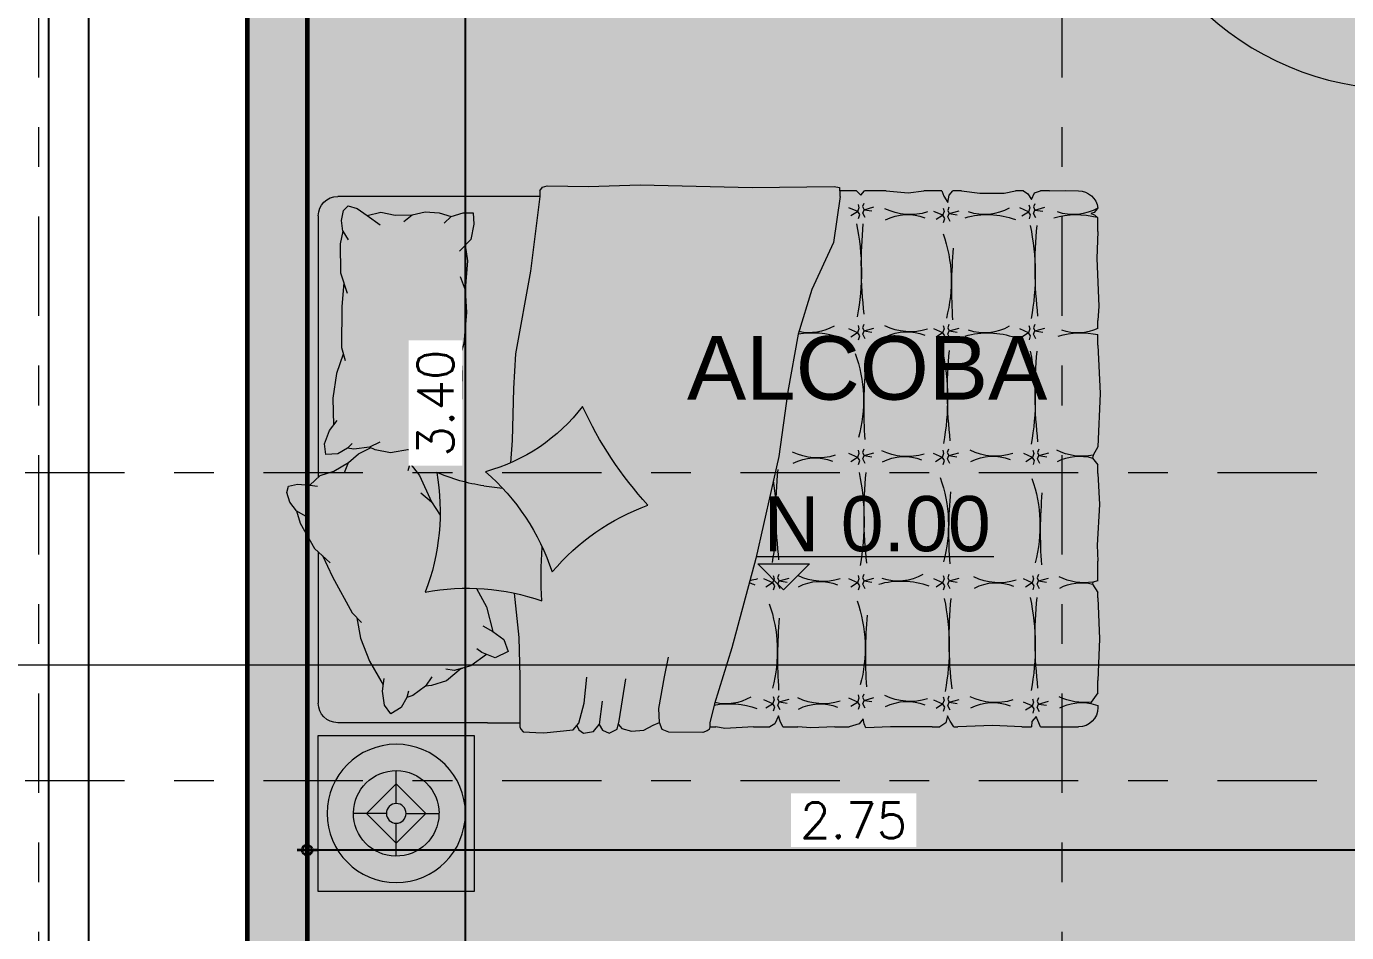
# Model space of a CAD drawing. Header units: metres. Extents: x -50 to 76, y -61 to 14.
# Drawn here: x -20.091 to -16.769, y -3.982 to -1.702 of the extents above; entities that cross this region are included whole.
import ezdxf

# ---------------------------------------------------------------- set-up
doc = ezdxf.new("R2010")
doc.units = ezdxf.units.M
doc.header["$MEASUREMENT"] = 0
for name, pattern in [('CENTER', [2, 1.25, -0.25, 0.25, -0.25]), ('CENTERX2', [4, 2.5, -0.5, 0.5, -0.5]), ('DASHDOT2', [0.5, 0.25, -0.125, 0, -0.125])]:
    doc.linetypes.add(name, pattern=pattern)
for name, color, linetype, lineweight in [('1 AREAS', 65, 'Continuous', 50), ('1 AREAS HACH', 250, 'Continuous', 9), ('1 CORTES', 113, 'Continuous', 18), ('1 MATERAS', 45, 'Continuous', 25), ('1 MUROS', 255, 'Continuous', 60), ('1 NIVELES', 145, 'Continuous', 18), ('1 PUERTAS', 251, 'Continuous', 18), ('1 TEXTOS', 4, 'Continuous', 20), ('COTAS', 251, 'Continuous', 35), ('EJES', 251, 'CENTERX2', 0), ('MUEBLES', 2, 'Continuous', 15), ('Nuevo_Puertas ARCHICAD_Pluma_Nº__27', 7, 'Continuous', 35), ('TEXTOS', 4, 'Continuous', 25)]:
    doc.layers.add(name, color=color, linetype=linetype, lineweight=lineweight)
doc.layers.add('Nuevo_Puertas ARCHICAD_Pluma_Nº__23', color=7, linetype='Continuous', lineweight=20, true_color=0xff6600)
doc.layers.add('Nuevo_Puertas ARCHICAD_Pluma_Nº__3', color=7, linetype='Continuous', lineweight=18, true_color=0xff6600)
doc.styles.add('cotas', font='romans.shx')
doc.styles.add('Estilo_Generado_1', font='arial.ttf')
doc.styles.add('LEROY', font='arial.ttf')
doc.dimstyles.new('COT-50', dxfattribs={"dimscale": 0.5, "dimtxt": 0.18, "dimasz": 0.05, "dimexe": 0.08, "dimexo": 0.1, "dimgap": 0.06, "dimtad": 1, "dimzin": 4, "dimdsep": 46, "dimtxsty": 'cotas', "dimblk1": 'COTA', "dimblk2": 'COTA', "dimsah": 1, "dimcen": 0.09, "dimse1": 1, "dimse2": 1, "dimclrd": 256, "dimclre": 253, "dimclrt": 14, "dimadec": 0, "dimazin": 0, "dimtfac": 1, "dimtix": 1, "dimtmove": 0, "dimatfit": 3, "dimldrblk": 'COTA', "dimfxl": 1, "dimtfill": 1, "dimtfillclr": 256, "dimtolj": 1, "dimtzin": 12, "dimarcsym": 0})

# ---------------------------------------------------------------- blocks, each defined once
blk = doc.blocks.new('Puerta 23_2')
at = {"layer": 'Nuevo_Puertas ARCHICAD_Pluma_Nº__23', "color": 30, "linetype": 'Continuous', "lineweight": 20, "true_color": 0xff6600}
for p, q in [((-0.36, 0), (-0.4, 0)), ((-0.4, 0), (-0.4, -0.115)), ((-0.36, -0.115), (-0.36, 0)), ((0.4, 0), (0.36, 0)), ((0.36, 0), (0.36, -0.115)), ((0.4, -0.115), (0.4, 0)), ((-0.4, -0.115), (-0.36, -0.115)), ((0.36, -0.115), (0.4, -0.115))]:
    blk.add_line(p, q, dxfattribs=at)
at = {"layer": 'Nuevo_Puertas ARCHICAD_Pluma_Nº__27', "color": 7, "linetype": 'Continuous', "lineweight": 35}
for p, q in [((-0.4, 0), (-0.4, -0.115)), ((-0.4, 0), (-0.4, -0.115)), ((0.4, 0), (0.4, -0.115)), ((0.4, 0), (0.4, -0.115)), ((-0.4, -0.115), (-0.4, -0.15)), ((0.4, -0.115), (0.4, -0.15))]:
    blk.add_line(p, q, dxfattribs=at)
at = {"layer": 'Nuevo_Puertas ARCHICAD_Pluma_Nº__3', "color": 30, "linetype": 'Continuous', "lineweight": 18, "true_color": 0xff6600}
blk.add_line((0.36, 0), (0.36, 0.72), dxfattribs=at)
blk.add_arc((0.36, 0), 0.72, 90, 180, dxfattribs=at)
blk = doc.blocks.new('A$C242702AF')
at = {"layer": 'MUEBLES'}
for p, q in [((0.8358, 2.0617), (0.8491, 2.0391)), ((0.8358, 2.0617), (0.8677, 2.0523)), ((0.8677, 2.0523), (0.9324, 2.0148)), ((0.0794, 2.0055), (0.7503, 2.0055)), ((0.7455, 2.0004), (0.7345, 1.9654)), ((0.7704, 2.0268), (0.7455, 2.0004)), ((0.9324, 2.0148), (0.9695, 1.9746)), ((0.9409, 2.0055), (1.3294, 2.0055)), ((1.4121, 2.0055), (1.4121, 1.6055)), ((1.8121, 2.0055), (1.4121, 2.0055)), ((1.8121, 1.6055), (1.8121, 2.0055)), ((0.7345, 1.9654), (0.7122, 1.9277)), ((0.0294, 1.4373), (0.0294, 1.9555)), ((1.3794, 1.5714), (1.3794, 1.9555)), ((0.6791, 1.7698), (0.6791, 1.7745)), ((0.6791, 1.6974), (0.6791, 1.7012)), ((1.24, 1.6366), (1.2423, 1.6407)), ((1.4121, 1.6055), (1.8121, 1.6055)), ((0.772, 1.581), (0.778, 1.5327)), ((1.3794, 1.5714), (1.3794, 1.4881)), ((0.522, 1.5043), (0.6558, 1.5079)), ((0.6558, 1.5079), (0.7129, 1.5126)), ((1.3794, 1.4881), (1.3904, 1.4881)), ((0.0152, 1.4373), (0.0294, 1.4373)), ((1.3294, 1.3237), (1.2625, 1.3164)), ((1.3805, 1.3371), (1.3294, 1.3237)), ((1.3978, 1.352), (1.3805, 1.3371)), ((1.3245, 1.2775), (1.3842, 1.2848)), ((1.3842, 1.2848), (1.3988, 1.2763)), ((1.4061, 1.2593), (1.3964, 1.2386)), ((1.3988, 1.2763), (1.4061, 1.2593)), ((1.3745, 1.2337), (1.2673, 1.2167)), ((1.3964, 1.2386), (1.3745, 1.2337)), ((1.2621, 1.1178), (1.2111, 1.1068)), ((1.3434, 1.1315), (1.2621, 1.1178)), ((1.3792, 1.1302), (1.3434, 1.1315)), ((1.3971, 1.1233), (1.3792, 1.1302)), ((1.4039, 1.1066), (1.3971, 1.1233)), ((1.3794, 1.0014), (1.3904, 1.0014)), ((1.3904, 1.0014), (1.3904, 0.9859)), ((1.3904, 0.8895), (1.3904, 0.8471)), ((1.3904, 0.8135), (1.3904, 0.7755)), ((1.3904, 0.6805), (1.3904, 0.6437)), ((0.0152, 0.6248), (0.0152, 0.6686)), ((0.0294, 0.6671), (0.0152, 0.6671)), ((0.0152, 0.5488), (0.0152, 0.6043)), ((0.0152, 0.4056), (0.0152, 0.4524)), ((1.3904, 0.4304), (1.3904, 0.4107)), ((0.0152, 0.3559), (0.0152, 0.3779)), ((1.3904, 0.3749), (1.3904, 0.3647)), ((0.0152, 0.1967), (0.0152, 0.2171)), ((1.3904, 0.201), (1.3904, 0.1762)), ((0.0152, 0.1295), (0.0152, 0.1528)), ((1.3904, 0.1528), (1.3904, 0.0555)), ((0.1193, 0.0055), (0.0847, 0.0055)), ((0.3686, 0.0055), (0.3474, 0.0055)), ((0.4111, 0.0055), (0.384, 0.0055)), ((0.7402, 0.0055), (0.7182, 0.0055)), ((1.0155, 0.0055), (0.9654, 0.0055)), ((1.059, 0.0055), (1.0458, 0.0055)), ((1.3032, 0.0055), (1.271, 0.0055)), ((1.3353, 0.0055), (1.3404, 0.0055))]:
    blk.add_line(p, q, dxfattribs=at)
at = {"layer": 'MUEBLES', "color": 8, "linetype": 'Continuous'}
for p, q in [((1.6121, 1.8309), (1.6121, 1.9152)), ((1.5361, 1.8055), (1.6121, 1.8815)), ((1.6121, 1.8815), (1.6881, 1.8055)), ((1.5868, 1.8055), (1.5024, 1.8055)), ((1.6121, 1.7295), (1.5361, 1.8055)), ((1.6881, 1.8055), (1.6121, 1.7295)), ((1.7218, 1.8055), (1.6374, 1.8055)), ((1.6121, 1.7802), (1.6121, 1.6959))]:
    blk.add_line(p, q, dxfattribs=at)
at = {"layer": 'MUEBLES'}
for points in [[(0.8358, 2.0617), (0.8137, 2.0785), (0.7892, 2.0863), (0.7729, 2.0821), (0.7675, 2.0584), (0.7704, 2.0268), (0.7726, 2.0071)], [(0.4338, 1.9413), (0.4838, 1.9589), (0.547, 1.9682), (0.6166, 1.9666)], [(0.663, 1.9188), (0.675, 1.9305), (0.6899, 1.955), (0.6917, 1.9861), (0.6641, 1.9899), (0.6303, 1.9769), (0.6041, 1.9571)], [(0.9508, 1.9949), (1.0053, 1.9693), (1.0979, 1.9184), (1.1226, 1.8943)], [(0.1185, 1.9422), (0.0909, 1.946), (0.0657, 1.9408), (0.0537, 1.9292), (0.0606, 1.9059), (0.0786, 1.8797), (0.1024, 1.8465)], [(0.1185, 1.9422), (0.1508, 1.9496), (0.2256, 1.9487), (0.2777, 1.9318)], [(0.1185, 1.9422), (0.1412, 1.929)], [(0.2514, 1.9403), (0.3115, 1.9448), (0.4171, 1.9458), (0.4505, 1.9369)], [(0.66, 1.8476), (0.673, 1.8739), (0.6778, 1.9142), (0.675, 1.9305)], [(0.7373, 1.9378), (0.7122, 1.9277), (0.6898, 1.9022), (0.6739, 1.8695)], [(1.1102, 1.9063), (1.1624, 1.8972), (1.222, 1.8743), (1.2819, 1.8387)], [(0.0786, 1.8797), (0.0697, 1.8446), (0.0774, 1.8086), (0.0764, 1.7649)], [(0.6786, 1.7719), (0.6872, 1.8201), (0.6793, 1.8597), (0.673, 1.8739)], [(1.2989, 1.7744), (1.3151, 1.7786), (1.3402, 1.7928), (1.3569, 1.819), (1.3348, 1.8358), (1.2989, 1.8411), (1.2664, 1.8366)], [(0.0934, 1.7859), (0.0764, 1.7649), (0.0693, 1.7316), (0.0715, 1.6954), (0.0807, 1.665)], [(0.6787, 1.6978), (0.6843, 1.7471), (0.6786, 1.7719)], [(0.6791, 1.7697), (0.6939, 1.7649), (0.7336, 1.7759)], [(0.7137, 1.7704), (0.7454, 1.746), (0.8132, 1.7151)], [(1.2614, 1.7138), (1.2856, 1.7303), (1.3096, 1.7631), (1.3151, 1.7786)], [(0.7901, 1.7424), (0.8132, 1.7151), (0.8472, 1.693)], [(1.2406, 1.6386), (1.2717, 1.6765), (1.2842, 1.7149), (1.2856, 1.7303)], [(0.6106, 1.6698), (0.6352, 1.6549), (0.6671, 1.6405), (0.6996, 1.6461), (0.6973, 1.6824), (0.6686, 1.7061), (0.6536, 1.7125)], [(0.0978, 1.6824), (0.0807, 1.665), (0.0716, 1.6335), (0.0714, 1.608), (0.1006, 1.6061), (0.1402, 1.614), (0.1695, 1.643)], [(1.2043, 1.574), (1.2334, 1.6143), (1.2459, 1.6567), (1.2423, 1.6786)], [(0.1548, 1.6284), (0.1944, 1.6227), (0.2687, 1.629)], [(0.2351, 1.6416), (0.2687, 1.629), (0.3272, 1.6253), (0.407, 1.632), (0.4571, 1.6478)], [(0.4331, 1.6402), (0.4815, 1.6365), (0.5725, 1.6384), (0.6352, 1.6549)], [(1.035, 1.5998), (1.0826, 1.5743), (1.1454, 1.558)], [(1.1313, 1.583), (1.1454, 1.558), (1.1661, 1.5298), (1.1971, 1.5187), (1.213, 1.5514), (1.1996, 1.5862), (1.1896, 1.5991)], [(0.0294, 1.4373), (0.2216, 1.4608), (0.4334, 1.5), (0.522, 1.5043)], [(1.0469, 1.5033), (1.161, 1.491), (1.2609, 1.4881), (1.3794, 1.4881)], [(1.3904, 1.4881), (1.3962, 1.4862), (1.4027, 1.4797), (1.4045, 1.4471), (1.4058, 1.4266)], [(0.0152, 1.4373), (0.0055, 1.4307), (0.0027, 1.4185), (0.0041, 1.3122), (0, 1.1801), (0.0068, 0.8921), (0.0041, 0.6822), (0.0068, 0.6686), (0.0152, 0.6686)], [(1.4058, 1.4266), (1.3978, 1.352)], [(1.3869, 1.3426), (1.3976, 1.3371), (1.4061, 1.3249), (1.4024, 1.2994), (1.3842, 1.2848)], [(1.3837, 1.2358), (1.3944, 1.2265), (1.4013, 1.2017), (1.3985, 1.1701), (1.3861, 1.1467), (1.3792, 1.1302)], [(1.3904, 1.0014), (1.3967, 1.0025), (1.4006, 1.0078), (1.4043, 1.0187), (1.4039, 1.1066)], [(0.0294, 0.6671), (0.1476, 0.6837), (0.268, 0.7394), (0.3826, 0.7746), (0.5295, 0.8011), (0.6969, 0.8245), (0.9583, 0.8832), (1.1875, 0.9449), (1.3314, 0.9889), (1.3794, 1.0014)], [(1.3904, 0.8895), (1.3944, 0.9626), (1.3904, 0.9859)], [(1.3904, 0.8135), (1.3754, 0.8208), (1.3622, 0.8252), (1.3827, 0.834), (1.3904, 0.8471)], [(1.3904, 0.6805), (1.3929, 0.7419), (1.3904, 0.7755)], [(1.3904, 0.4304), (1.3899, 0.5378), (1.3928, 0.6007), (1.3826, 0.605), (1.3694, 0.608), (1.3826, 0.6182), (1.3904, 0.6437)], [(0.0152, 0.6248), (0.0259, 0.614), (0.0152, 0.6043)], [(0.0152, 0.5488), (0.02, 0.4927), (0.0152, 0.4524)], [(1.3904, 0.3749), (1.3753, 0.3844), (1.3621, 0.3917), (1.3797, 0.3961), (1.3904, 0.4107)], [(0.0152, 0.4056), (0.0288, 0.4006), (0.0449, 0.3904), (0.0259, 0.3875), (0.0152, 0.3779)], [(0.0152, 0.3559), (0.0215, 0.3086), (0.0215, 0.2457), (0.0152, 0.2171)], [(1.3904, 0.201), (1.387, 0.2763), (1.3904, 0.3647)], [(0.0152, 0.1967), (0.0229, 0.1858), (0.0376, 0.1756), (0.02, 0.1683), (0.0152, 0.1528)], [(1.3904, 0.1528), (1.3738, 0.1594), (1.3636, 0.1638), (1.3767, 0.1754), (1.3904, 0.1762)], [(0.0152, 0.1295), (0.0142, 0.0894), (0.0152, 0.0555)], [(0.0603, 0.0071), (0.0705, 0.0154), (0.0735, 0.0236), (0.077, 0.0141), (0.0847, 0.0055)], [(0.1193, 0.0055), (0.1884, 0.0088), (0.3112, 0.0029), (0.3474, 0.0055)], [(0.4111, 0.0055), (0.5349, 0), (0.6714, 0.0055), (0.693, 0.0175), (0.7005, 0.0197), (0.7182, 0.0055)], [(0.7402, 0.0055), (0.8201, 0.0015), (0.9239, 0.0073), (0.9654, 0.0055)], [(1.0155, 0.0055), (1.0189, 0.0184), (1.0237, 0.0195), (1.0458, 0.0055)], [(1.059, 0.0055), (1.1647, 0.0016), (1.271, 0.0055)], [(1.3032, 0.0055), (1.327, 0.0233), (1.3302, 0.0239), (1.3356, 0.0055)]]:
    blk.add_lwpolyline(points, dxfattribs=at)
at = {"layer": 'MUEBLES', "color": 251}
for points in [[(1.0017, 0.8386), (1.0103, 0.8364), (1.0207, 0.8401), (1.0314, 0.8571)], [(1.0385, 0.8375), (1.0281, 0.8345), (1.0203, 0.8395), (1.0103, 0.8623)], [(1.3125, 0.8386), (1.3211, 0.8364), (1.3315, 0.8401), (1.3422, 0.8571)], [(1.3493, 0.8375), (1.3389, 0.8345), (1.3311, 0.8395), (1.3211, 0.8623)], [(0.9995, 0.8238), (1.0077, 0.8271), (1.0155, 0.8234), (1.0188, 0.803)], [(1.0359, 0.8208), (1.0244, 0.8267), (1.0155, 0.8234), (1.0084, 0.7978)], [(1.3103, 0.8238), (1.3185, 0.8271), (1.3263, 0.8234), (1.3296, 0.803)], [(1.3467, 0.8208), (1.3352, 0.8267), (1.3263, 0.8234), (1.3192, 0.7978)], [(0.0865, 0.6196), (0.0761, 0.6167), (0.0683, 0.6216), (0.0583, 0.6445)], [(0.3972, 0.6196), (0.3868, 0.6167), (0.379, 0.6216), (0.369, 0.6445)], [(0.7171, 0.6196), (0.7067, 0.6167), (0.6989, 0.6216), (0.6889, 0.6445)], [(1.0385, 0.6196), (1.0281, 0.6167), (1.0203, 0.6216), (1.0103, 0.6445)], [(1.3451, 0.6196), (1.3347, 0.6167), (1.3269, 0.6216), (1.3169, 0.6445)], [(0.0498, 0.6207), (0.0583, 0.6185), (0.0687, 0.6222), (0.0795, 0.6393)], [(0.3605, 0.6207), (0.369, 0.6185), (0.3794, 0.6222), (0.3901, 0.6393)], [(0.6804, 0.6207), (0.6889, 0.6185), (0.6993, 0.6222), (0.71, 0.6393)], [(1.0017, 0.6207), (1.0103, 0.6185), (1.0207, 0.6222), (1.0314, 0.6393)], [(1.3084, 0.6207), (1.3169, 0.6185), (1.3273, 0.6222), (1.338, 0.6393)], [(0.0476, 0.6059), (0.0557, 0.6092), (0.0635, 0.6055), (0.0668, 0.5852)], [(0.0839, 0.6029), (0.0724, 0.6089), (0.0635, 0.6055), (0.0565, 0.58)], [(0.3582, 0.6059), (0.3664, 0.6092), (0.3742, 0.6055), (0.3775, 0.5852)], [(0.3946, 0.6029), (0.3831, 0.6089), (0.3742, 0.6055), (0.3671, 0.58)], [(0.6781, 0.6059), (0.6863, 0.6092), (0.6941, 0.6055), (0.6974, 0.5852)], [(0.7145, 0.6029), (0.703, 0.6089), (0.6941, 0.6055), (0.687, 0.58)], [(0.9995, 0.6059), (1.0077, 0.6092), (1.0155, 0.6055), (1.0188, 0.5852)], [(1.0359, 0.6029), (1.0244, 0.6089), (1.0155, 0.6055), (1.0084, 0.58)], [(1.3061, 0.6059), (1.3143, 0.6092), (1.3221, 0.6055), (1.3254, 0.5852)], [(1.3425, 0.6029), (1.331, 0.6089), (1.3221, 0.6055), (1.315, 0.58)], [(0.0593, 0.4024), (0.0679, 0.4002), (0.0783, 0.4039), (0.089, 0.4209)], [(0.0961, 0.4013), (0.0857, 0.3983), (0.0779, 0.4033), (0.0679, 0.4261)], [(0.3605, 0.4024), (0.369, 0.4002), (0.3794, 0.4039), (0.3901, 0.4209)], [(0.3972, 0.4013), (0.3868, 0.3983), (0.379, 0.4033), (0.369, 0.4261)], [(0.6804, 0.4035), (0.6889, 0.4013), (0.6993, 0.405), (0.71, 0.422)], [(0.7171, 0.4024), (0.7067, 0.3994), (0.6989, 0.4043), (0.6889, 0.4272)], [(1.0017, 0.4024), (1.0103, 0.4002), (1.0207, 0.4039), (1.0314, 0.4209)], [(1.0385, 0.4013), (1.0281, 0.3983), (1.0203, 0.4033), (1.0103, 0.4261)], [(1.3132, 0.4024), (1.3218, 0.4002), (1.3322, 0.4039), (1.3429, 0.4209)], [(1.35, 0.4013), (1.3396, 0.3983), (1.3318, 0.4033), (1.3218, 0.4261)], [(0.0571, 0.3876), (0.0653, 0.3909), (0.0731, 0.3872), (0.0764, 0.3668)], [(0.0935, 0.3846), (0.082, 0.3905), (0.0731, 0.3872), (0.066, 0.3616)], [(0.3582, 0.3876), (0.3664, 0.3909), (0.3742, 0.3872), (0.3775, 0.3668)], [(0.3946, 0.3846), (0.3831, 0.3905), (0.3742, 0.3872), (0.3671, 0.3616)], [(0.6781, 0.3887), (0.6863, 0.392), (0.6941, 0.3883), (0.6974, 0.3679)], [(0.7145, 0.3857), (0.703, 0.3916), (0.6941, 0.3883), (0.687, 0.3627)], [(0.9995, 0.3876), (1.0077, 0.3909), (1.0155, 0.3872), (1.0188, 0.3668)], [(1.0359, 0.3846), (1.0244, 0.3905), (1.0155, 0.3872), (1.0084, 0.3616)], [(1.311, 0.3876), (1.3192, 0.3909), (1.327, 0.3872), (1.3303, 0.3668)], [(1.3474, 0.3846), (1.3359, 0.3905), (1.327, 0.3872), (1.3199, 0.3616)], [(0.0873, 0.1813), (0.0769, 0.1783), (0.0691, 0.1833), (0.0591, 0.2061)], [(0.3972, 0.1813), (0.3868, 0.1783), (0.379, 0.1833), (0.369, 0.2061)], [(0.0483, 0.1676), (0.0565, 0.1709), (0.0643, 0.1672), (0.0676, 0.1468)], [(0.0506, 0.1824), (0.0591, 0.1802), (0.0695, 0.1839), (0.0802, 0.2009)], [(0.0847, 0.1646), (0.0732, 0.1705), (0.0643, 0.1672), (0.0572, 0.1416)], [(0.3582, 0.1676), (0.3664, 0.1709), (0.3742, 0.1672), (0.3775, 0.1468)], [(0.3605, 0.1824), (0.369, 0.1802), (0.3794, 0.1839), (0.3901, 0.2009)], [(0.3946, 0.1646), (0.3831, 0.1705), (0.3742, 0.1672), (0.3671, 0.1416)], [(0.6804, 0.1723), (0.6889, 0.17), (0.6993, 0.1737), (0.71, 0.1908)], [(0.7171, 0.1711), (0.7067, 0.1682), (0.6989, 0.1731), (0.6889, 0.196)], [(1.0017, 0.1731), (1.0103, 0.1709), (1.0207, 0.1746), (1.0314, 0.1917)], [(1.0385, 0.172), (1.0281, 0.169), (1.0203, 0.174), (1.0103, 0.1968)], [(1.3179, 0.1731), (1.3264, 0.1709), (1.3368, 0.1746), (1.3476, 0.1917)], [(1.3546, 0.172), (1.3442, 0.169), (1.3364, 0.174), (1.3264, 0.1968)], [(0.6781, 0.1574), (0.6863, 0.1608), (0.6941, 0.1571), (0.6974, 0.1367)], [(0.7145, 0.1545), (0.703, 0.1604), (0.6941, 0.1571), (0.687, 0.1315)], [(0.9995, 0.1583), (1.0077, 0.1616), (1.0155, 0.1579), (1.0188, 0.1375)], [(1.0359, 0.1553), (1.0244, 0.1613), (1.0155, 0.1579), (1.0084, 0.1324)], [(1.3157, 0.1583), (1.3238, 0.1616), (1.3316, 0.1579), (1.3349, 0.1375)], [(1.352, 0.1553), (1.3405, 0.1613), (1.3316, 0.1579), (1.3246, 0.1324)]]:
    blk.add_lwpolyline(points, dxfattribs=at)
at = {"layer": 'MUEBLES', "color": 8}
blk.add_circle((1.6121, 1.8055), 0.1773, dxfattribs=at)
at = {"layer": 'MUEBLES', "color": 8, "linetype": 'Continuous'}
blk.add_circle((1.6121, 1.8055), 0.0253, dxfattribs=at)
at = {"layer": 'MUEBLES'}
for centre, radius, start, end in [((0.0794, 1.9555), 0.05, 90, 180), ((1.3294, 1.9555), 0.05, 0, 90), ((0.8376, 2.2748), 0.5819, 260.0746, 290.841), ((1.6182, 1.6231), 0.5836, 169.3472, 199.0941), ((0.304, 1.5117), 0.4731, 8.4232, 23.6724), ((0.2796, 1.7023), 0.4731, 307.5937, 344.5934), ((1.1748, 1.9583), 0.5819, 220.9956, 251.762), ((1.0082, 0.4689), 0.9651, 86.5284, 94.689), ((1.3699, 0.9603), 0.5836, 130.2682, 160.0151), ((0.1688, 0.4488), 0.9651, 47.4494, 65.5579), ((0.0652, 0.0555), 0.05, 180, 263.4836), ((1.3404, 0.0555), 0.05, 270, 0)]:
    blk.add_arc(centre, radius, start, end, dxfattribs=at)
at = {"layer": 'MUEBLES', "color": 8}
blk.add_arc((1.6121, 1.8055), 0.1097, 271.1351, 270, dxfattribs=at)
at = {"layer": 'MUEBLES', "color": 251}
for centre, radius, start, end in [((1.2046, 0.9594), 0.1263, 330.0061, 12.9891), ((1.5409, 0.9514), 0.2102, 169.5069, 199.7293), ((0.8698, 0.9225), 0.1473, 342.6443, 350.615), ((1.1389, 0.93), 0.1219, 194.2398, 201.5194), ((1.1958, 1.1905), 0.3625, 250.4133, 285.151), ((0.8358, -0.255), 1.0861, 83.3254, 95.5842), ((0.855, 1.4495), 0.6186, 261.0364, 280.5874), ((1.2141, -0.3526), 1.1792, 86.0351, 95.0058), ((0.553, 0.7238), 0.1473, 342.6443, 26.1603), ((0.8221, 0.7313), 0.1219, 152.7511, 201.5194), ((0.2528, 0.7457), 0.1263, 330.0061, 12.3194), ((0.5891, 0.7377), 0.2102, 169.9188, 199.7293), ((0.8698, 0.7104), 0.1473, 342.6443, 26.1603), ((1.1389, 0.7179), 0.1219, 152.7511, 201.5194), ((1.1837, 0.7104), 0.1473, 342.6443, 26.1603), ((1.4528, 0.7179), 0.1219, 152.7511, 201.5194), ((0.2244, 1.2309), 0.6186, 258.3524, 280.5874), ((0.2052, -0.4736), 1.0861, 83.3254, 95.5842), ((0.5535, 0.9695), 0.3625, 250.4133, 285.151), ((0.8628, 1.2239), 0.6186, 258.3524, 280.5874), ((1.188, 0.9651), 0.3625, 250.4133, 285.151), ((0.5717, -0.5737), 1.1792, 86.0351, 95.0058), ((0.8436, -0.4806), 1.0861, 83.3254, 95.5842), ((1.2062, -0.578), 1.1792, 86.0351, 95.0058), ((-0.0713, 0.4869), 0.1473, 342.6443, 26.1603), ((0.1978, 0.4943), 0.1219, 152.7511, 201.5194), ((0.2293, 0.4869), 0.1473, 342.6443, 26.1603), ((0.4984, 0.4943), 0.1219, 152.7511, 201.5194), ((0.5496, 0.4952), 0.1473, 342.6443, 26.1603), ((0.8187, 0.5027), 0.1219, 152.7511, 201.5194), ((0.89, 0.5179), 0.1263, 330.0061, 18.9919), ((1.2262, 0.5099), 0.2102, 163.9853, 199.7293), ((1.1776, 0.4869), 0.1473, 342.6443, 26.1603), ((1.4467, 0.4943), 0.1219, 152.7511, 201.5194), ((0.8722, 0.7516), 0.3625, 250.4133, 285.151), ((0.2466, 0.7443), 0.3625, 250.4133, 285.151), ((0.2649, -0.7988), 1.1792, 86.0351, 95.0058), ((0.5494, 1.01), 0.6186, 258.3524, 280.5874), ((0.5302, -0.6945), 1.0861, 83.3254, 95.5842), ((0.8904, -0.7915), 1.1792, 86.0351, 95.0058), ((1.1855, 1.0057), 0.6186, 258.3524, 280.5874), ((1.1663, -0.6989), 1.0861, 83.3254, 95.5842), ((0.2862, 0.2883), 0.2102, 163.9853, 199.7293), ((0.5896, 0.2883), 0.2102, 163.9853, 199.7293), ((-0.0501, 0.2963), 0.1263, 330.0061, 18.9919), ((0.2533, 0.2963), 0.1263, 330.0061, 18.9919), ((0.5485, 0.2682), 0.1473, 342.6443, 26.1603), ((0.8176, 0.2756), 0.1219, 152.7511, 201.5194), ((0.8732, 0.2591), 0.1473, 342.6443, 26.1603), ((1.1423, 0.2665), 0.1219, 152.7511, 201.5194), ((1.1806, 0.2682), 0.1473, 342.6443, 26.1603), ((1.4497, 0.2756), 0.1219, 152.7511, 201.5194), ((0.2292, 0.7851), 0.6186, 258.3524, 280.5874), ((0.5517, 0.7851), 0.6186, 258.3524, 280.5874), ((0.8743, 0.5167), 0.3625, 250.4133, 285.151), ((1.1836, 0.7851), 0.6186, 258.3524, 280.5874), ((0.21, -0.9194), 1.0861, 83.3254, 95.5842), ((0.5325, -0.9194), 1.0861, 83.3254, 95.5842), ((0.8926, -1.0265), 1.1792, 86.0351, 95.0058), ((1.1643, -0.9194), 1.0861, 83.3254, 95.5842), ((-0.0501, 0.0686), 0.1263, 330.0061, 18.9919), ((0.2862, 0.0606), 0.2102, 163.9853, 194.5806), ((0.5896, 0.0492), 0.2102, 163.9853, 191.9955), ((0.5485, 0.0461), 0.1473, 348.8205, 26.1603), ((0.8176, 0.0535), 0.1219, 152.7511, 196.1313), ((0.8732, 0.0401), 0.1473, 351.4985, 26.1603), ((1.1423, 0.0476), 0.1219, 152.7511, 193.3336), ((1.1806, 0.0401), 0.1473, 353.4506, 26.1603), ((1.4497, 0.0476), 0.1219, 152.7511, 191.1853), ((0.2533, 0.0572), 0.1263, 335.8404, 18.9919)]:
    blk.add_arc(centre, radius, start, end, dxfattribs=at)
blk = doc.blocks.new('COTA')
for p, q in [((0, 1.5), (0, -1.5)), ((-1, 0), (1, 0))]:
    blk.add_line(p, q)
blk.add_circle((0, 0), 0.5)
blk = doc.blocks.new('*D104')
at = {"layer": 'COTAS', "lineweight": -2, "transparency": 16777216}
blk.add_line((-16.6595, -3.7748), (-19.3595, -3.7748), dxfattribs=at)
at = {"layer": 'Defpoints', "color": 0, "transparency": 16777216}
for p in [(-16.6345, -3.05), (-19.3845, -3.7748), (-19.3845, -4.2)]:
    blk.add_point(p, dxfattribs=at)
at = {"layer": 'COTAS', "lineweight": -2, "transparency": 16777216, "xscale": 0.025, "yscale": 0.025, "zscale": 0.025, "rotation": 180}
blk.add_blockref('COTA', (-19.3845, -3.7748), dxfattribs=at)
at = {"layer": 'COTAS', "lineweight": -2, "transparency": 16777216, "xscale": 0.025, "yscale": 0.025, "zscale": 0.025}
blk.add_blockref('COTA', (-16.6345, -3.7748), dxfattribs=at)
at = {"layer": 'COTAS', "color": 14, "transparency": 16777216, "insert": (-18.0095, -3.6998), "char_height": 0.09, "attachment_point": 5, "style": 'cotas', "bg_fill": 3, "box_fill_scale": 1.25, "bg_fill_color": 256, "bg_fill_true_color": 13158600, "bg_fill_transparency": 0}
blk.add_mtext('\\A1;2.75', dxfattribs=at)
blk = doc.blocks.new('*D111')
at = {"layer": 'COTAS', "lineweight": -2, "transparency": 16777216}
blk.add_line((-21.1634, 4.725), (-21.1634, -5.725), dxfattribs=at)
at = {"layer": 'Defpoints', "color": 0, "transparency": 16777216}
for p in [(-20.0345, 4.75), (-21.1634, -5.75), (-16.6345, -5.75)]:
    blk.add_point(p, dxfattribs=at)
at = {"layer": 'COTAS', "lineweight": -2, "transparency": 16777216, "xscale": 0.025, "yscale": 0.025, "zscale": 0.025}
for p, rotation in [((-21.1634, 4.75), 90), ((-21.1634, -5.75), 270)]:
    blk.add_blockref('COTA', p, dxfattribs=dict(at, rotation=rotation))
at = {"layer": 'COTAS', "color": 14, "transparency": 16777216, "insert": (-21.2384, -0.4815), "char_height": 0.09, "attachment_point": 5, "rotation": 90, "style": 'cotas', "bg_fill": 3, "box_fill_scale": 1.25, "bg_fill_color": 256, "bg_fill_true_color": 13158600, "bg_fill_transparency": 0}
blk.add_mtext('\\A1;10.50', dxfattribs=at)
blk = doc.blocks.new('*D117')
at = {"layer": 'COTAS', "lineweight": -2, "transparency": 16777216}
blk.add_line((-20.5245, -1.125), (-20.5245, -4.175), dxfattribs=at)
at = {"layer": 'Defpoints', "color": 0, "transparency": 16777216}
for p in [(-19.5345, -1.1), (-20.5245, -4.2), (-19.5345, -4.2)]:
    blk.add_point(p, dxfattribs=at)
at = {"layer": 'COTAS', "lineweight": -2, "transparency": 16777216, "xscale": 0.025, "yscale": 0.025, "zscale": 0.025}
for p, rotation in [((-20.5245, -1.1), 90), ((-20.5245, -4.2), 270)]:
    blk.add_blockref('COTA', p, dxfattribs=dict(at, rotation=rotation))
at = {"layer": 'COTAS', "color": 14, "transparency": 16777216, "insert": (-20.5995, -2.65), "char_height": 0.09, "attachment_point": 5, "rotation": 90, "style": 'cotas', "bg_fill": 3, "box_fill_scale": 1.25, "bg_fill_color": 256, "bg_fill_true_color": 13158600, "bg_fill_transparency": 0}
blk.add_mtext('\\A1;3.10', dxfattribs=at)
blk = doc.blocks.new('*D126')
at = {"layer": 'COTAS', "lineweight": -2, "transparency": 16777216}
blk.add_line((-18.9865, -0.975), (-18.9865, -4.325), dxfattribs=at)
at = {"layer": 'Defpoints', "color": 0, "transparency": 16777216}
for p in [(-19.2345, -0.95), (-18.9865, -4.35), (-18.9345, -4.35)]:
    blk.add_point(p, dxfattribs=at)
at = {"layer": 'COTAS', "lineweight": -2, "transparency": 16777216, "xscale": 0.025, "yscale": 0.025, "zscale": 0.025}
for p, rotation in [((-18.9865, -0.95), 90), ((-18.9865, -4.35), 270)]:
    blk.add_blockref('COTA', p, dxfattribs=dict(at, rotation=rotation))
at = {"layer": 'COTAS', "color": 14, "transparency": 16777216, "insert": (-19.0615, -2.65), "char_height": 0.09, "attachment_point": 5, "rotation": 90, "style": 'cotas', "bg_fill": 3, "box_fill_scale": 1.25, "bg_fill_color": 256, "bg_fill_true_color": 13158600, "bg_fill_transparency": 0}
blk.add_mtext('\\A1;3.40', dxfattribs=at)

msp = doc.modelspace()

# ---------------------------------------------------------------- hatches: boundary and pattern name
at = {"layer": '1 AREAS HACH'}
h = msp.add_hatch(dxfattribs=at)
h.set_pattern_fill('ANGLE', color=256)
h.set_pattern_definition([(0, (-39.43992, 0), (0, 0.275), [0.2, -0.075]), (90, (-39.43992, 0), (-0.275, 2e-17), [0.2, -0.075])])
h.paths.add_polyline_path([(-15.4845, 4.75), (-19.2345, 4.75), (-19.5345, 4.75), (-19.5345, -4.5), (-16.6345, -4.5), (-16.6345, -5.75), (-12.2845, -5.75), (-12.2845, -4.5), (-10.5845, -4.5), (-10.5845, -5.3), (-10.1845, -5.3), (-10.1845, -4.5), (-5.2345, -4.5), (-5.2345, -5.3), (-5.0845, -5.3), (-5.0845, -6.8), (0.2655, -6.8), (0.2655, 0.15), (-1.0345, 0.15), (-1.0345, 2.15), (-0.4345, 2.15), (-0.4345, 4.55), (-0.7345, 4.55), (-0.7345, 4.25), (-6.3145, 4.25), (-6.3145, 4.55), (-6.6845, 4.55), (-6.6845, 1.4), (-10.8845, 1.4), (-10.8845, 2.55), (-11.0845, 2.55), (-11.0845, 4.75), (-10.8845, 4.75), (-10.8845, 5.9), (-11.2345, 5.9), (-11.2345, 5.35), (-15.4845, 5.35)])

# ---------------------------------------------------------------- linework, layer by layer
at = {"layer": '1 AREAS', "lineweight": 13}
msp.add_lwpolyline([(-10.5845, -4.5), (-12.2845, -4.5), (-12.2845, -5.75), (-12.2845, -5.75), (-12.2845, -5.75), (-12.2845, -5.75), (-16.6345, -5.75), (-16.6345, -5.75), (-16.6345, -4.5), (-19.5345, -4.5), (-19.5345, 4.75), (-19.2345, 4.75), (-19.2345, 4.75), (-19.2345, 4.75), (-15.4845, 4.75), (-15.4845, 5.35), (-15.4845, 5.35), (-11.2345, 5.35), (-11.2345, 5.9), (-10.8845, 5.9)], dxfattribs=at)
at = {"layer": '1 MATERAS'}
msp.add_lwpolyline([(-19.0345, -4.5), (-18.9345, -4.5), (-18.9345, -5), (-20.0345, -5), (-20.0345, 4.75), (-19.5345, 4.75), (-19.5345, 4.65), (-19.9345, 4.65), (-19.9345, -4.9), (-19.0345, -4.9)], close=True, dxfattribs=at)
at = {"layer": '1 MUROS'}
msp.add_lwpolyline([(-19.3845, -4.2), (-19.5345, -4.2), (-19.5345, -1.1), (-19.3845, -1.1)], close=True, dxfattribs=at)
at = {"layer": '1 NIVELES', "color": 2, "linetype": 'CENTER'}
for p, q in [((-18.2533, -3.036), (-17.6567, -3.036)), ((-18.1856, -3.1199), (-18.2509, -3.0548)), ((-18.2509, -3.0548), (-18.1202, -3.0548)), ((-18.1856, -3.1199), (-18.1202, -3.0548))]:
    msp.add_line(p, q, dxfattribs=at)

# ---------------------------------------------------------------- block references
at = {"xscale": -0.9808886462118949, "yscale": 0.9808886462118949, "zscale": 0.9808886462118949, "rotation": 90}
msp.add_blockref('A$C242702AF', (-17.3893, -2.1011), dxfattribs=at)
at = {"layer": '1 PUERTAS', "rotation": 90}
msp.add_blockref('Puerta 23_2', (-16.6345, -1.5), dxfattribs=at)

# ---------------------------------------------------------------- texts
at = {"layer": '1 TEXTOS', "insert": (-18.4288, -2.4814), "char_height": 0.16, "attachment_point": 1, "style": 'Estilo_Generado_1'}
msp.add_mtext('\\A1;{\\pql;\\fArial|b0|i0|c0|p34;ALCOBA}', dxfattribs=at)
at = {"layer": 'TEXTOS', "color": 2, "style": 'LEROY'}
msp.add_text('N 0.00', height=0.13885, rotation=0.0654, dxfattribs=at).set_placement((-18.2357, -3.0232))

# ---------------------------------------------------------------- next in the draw order: dimensions: what is measured, and where the dimension line sits
at = {"layer": 'COTAS'}
dim = msp.add_linear_dim(base=(-19.3845, -3.7748), p1=(-16.6345, -3.05), p2=(-19.3845, -4.2), dimstyle='COT-50', dxfattribs=at)
dim.commit()
dim.dimension.update_dxf_attribs({"geometry": '*D104', "text_midpoint": (-18.0095, -3.6998)})

# ---------------------------------------------------------------- next in the draw order: dimensions: what is measured, and where the dimension line sits
dim = msp.add_linear_dim(base=(-21.1634, -5.75), p1=(-20.0345, 4.75), p2=(-16.6345, -5.75), angle=90, dimstyle='COT-50', dxfattribs=at)
dim.commit()
dim.dimension.update_dxf_attribs({"geometry": '*D111', "text_midpoint": (-21.1634, -0.4815), "dimtype": 160})

# ---------------------------------------------------------------- next in the draw order: linework, layer by layer
at = {"layer": 'EJES', "linetype": 'DASHDOT2'}
for p, q in [((-19.3845, -10.2308), (-19.3845, 7.233)), ((-19.3845, -10.2308), (-19.3845, 7.233)), ((-17.4845, -10.2308), (-17.4845, 7.233)), ((-17.4845, -10.2308), (-17.4845, 7.233))]:
    msp.add_line(p, q, dxfattribs=at)

# ---------------------------------------------------------------- next in the draw order: dimensions: what is measured, and where the dimension line sits
at = {"layer": 'COTAS'}
for base, p1, p2, picture, middle in [((-18.9865, -4.35), (-19.2345, -0.95), (-18.9345, -4.35), '*D126', (-19.0615, -2.65)), ((-20.5245, -4.2), (-19.5345, -1.1), (-19.5345, -4.2), '*D117', (-20.5995, -2.65))]:
    dim = msp.add_linear_dim(base=base, p1=p1, p2=p2, angle=90, dimstyle='COT-50', dxfattribs=at)
    dim.commit()
    dim.dimension.update_dxf_attribs({"geometry": picture, "text_midpoint": middle})

# ---------------------------------------------------------------- next in the draw order: linework, layer by layer
at = {"layer": '1 CORTES'}
msp.add_line((-21.314, -3.3086), (1.5144, -3.3086), dxfattribs=at)
at = {"layer": 'EJES', "linetype": 'DASHDOT2'}
for p, q in [((-20.0595, -10.2308), (-20.0595, 7.233)), ((-20.0595, -10.2308), (-20.0595, 7.233)), ((-21.2941, -2.825), (2.4004, -2.825)), ((-21.2941, -3.6), (2.4275, -3.6))]:
    msp.add_line(p, q, dxfattribs=at)

doc.saveas('drawing.dxf')
